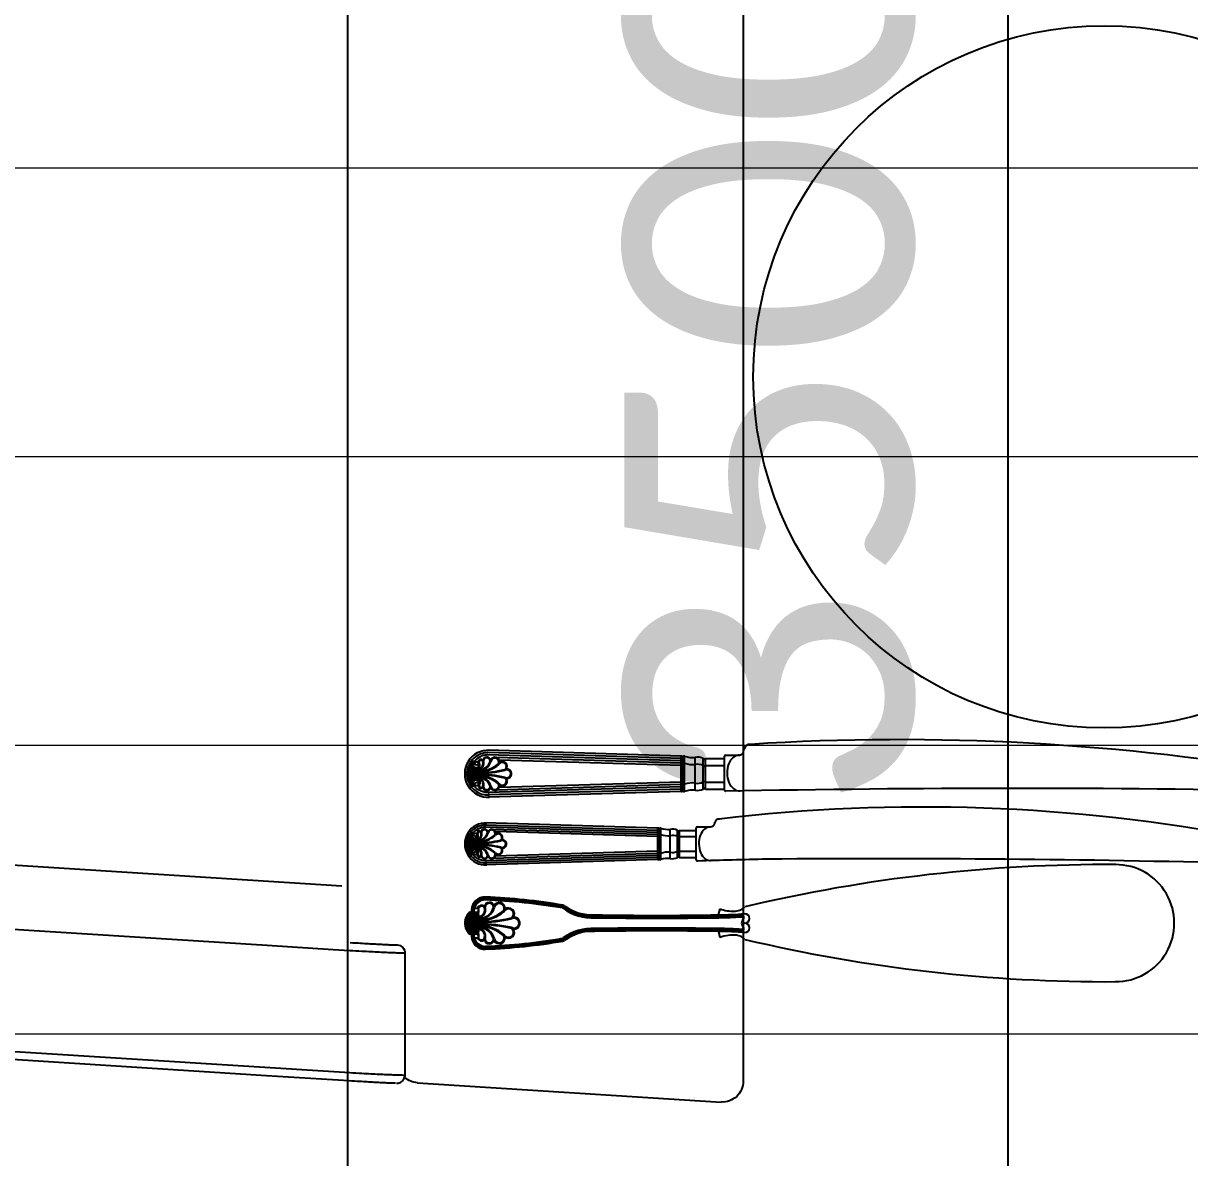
# Model space of a CAD drawing. Header units: millimetres. Extents: x -18512 to 101824, y -95768 to 52898.
# Drawn here: x 31699.1 to 32103.4, y -52095.4 to -51702.4 of the extents above; entities that cross this region are included whole.
import ezdxf

# ---------------------------------------------------------------- set-up
doc = ezdxf.new("R2010")
doc.units = ezdxf.units.MM
doc.header["$LTSCALE"] = 25
doc.header["$PDMODE"] = 3
doc.layers.get('0').update_dxf_attribs({"color": 254, "lineweight": 0})
doc.layers.get('Defpoints').update_dxf_attribs({"lineweight": 0})
doc.layers.add('1547 I-StB-p-00-GA$0$WD-FURNITURE', color=1, linetype='Continuous')
doc.layers.add('1547 I-StB-p-00-GA$0$WD-FURNITURE-DETAIL', color=126, linetype='Continuous')
doc.layers.add('I-WALL', color=2, linetype='Continuous', lineweight=9)
doc.layers.add('wood flooring', color=8, linetype='Continuous', lineweight=13)
doc.styles.add('FW_Calibri', font='calibri.ttf')
doc.dimstyles.new('1-50', dxfattribs={"dimscale": 50, "dimtxt": 2, "dimasz": 1.2, "dimexe": 1.25, "dimexo": 0.625, "dimtad": 1, "dimdec": 0, "dimtxsty": 'FW_Calibri', "dimblk": 'ARCHTICK', "dimcen": 2.5, "dimdle": 1.5, "dimadec": 0, "dimazin": 0, "dimtfac": 1, "dimtdec": 0, "dimtmove": 0, "dimatfit": 3, "dimfxl": 6, "dimfxlon": 1, "dimarcsym": 0})

# ---------------------------------------------------------------- blocks, each defined once
blk = doc.blocks.new('1547 I-StB-p-00-GA$0$chair')
at = {"layer": '1547 I-StB-p-00-GA$0$WD-FURNITURE'}
for p, q in [((265.77, 74.61), (280.06, -151.87)), ((308.87, -178.78), (360.92, -178.78)), ((321.29, -179.15), (321.29, -178.78)), ((355.45, -179.15), (355.45, -178.78)), ((364.29, -184.13), (372.48, -313.98)), ((-361.61, -323.4), (363.64, -323.39))]:
    blk.add_line(p, q, dxfattribs=at)
at = {"layer": '1547 I-StB-p-00-GA$0$WD-FURNITURE', "flags": 128}
for points in [[(307.87, -155.17), (307.42, -148.1), (305.64, -119.83), (298.51, -6.72), (286.74, 179.8)], [(338.79, 179.8), (339.24, 172.73), (341.02, 144.45), (348.16, 31.35), (359.92, -155.17)], [(363.45, -154.95), (363.01, -147.88), (361.23, -119.6), (354.09, -6.5), (342.34, 179.8)], [(360.92, -178.78), (361.64, -178.71), (361.83, -178.66)]]:
    blk.add_lwpolyline(points, dxfattribs=at)
at = {"layer": '1547 I-StB-p-00-GA$0$WD-FURNITURE'}
for centre, radius, start, end in [((308.87, -175.24), 3.54, 183.6051, 269.9988), ((355.45, -184.68), 8.85, 3.6089, 42.0487), ((363.64, -314.54), 8.85, 270.0004, 3.6089)]:
    blk.add_arc(centre, radius, start, end, dxfattribs=at)
for points, knots in [([(304.34, -155.4), (304.43, -156.89), (304.59, -159.52), (304.8, -163.1), (304.97, -166.12), (305.12, -168.83), (305.23, -171.16), (305.31, -173.04), (305.36, -174.42), (305.37, -175.3), (305.35, -175.41), (305.33, -175.46)], [0, 0, 0, 0, 0.142603, 0.249927, 0.35725, 0.464402, 0.571553, 0.678665, 0.785775, 0.892887, 1, 1, 1, 1]), ([(308.87, -178.78), (308.88, -178.72), (308.9, -178.59), (308.89, -177.57), (308.85, -175.94), (308.77, -173.74), (308.65, -170.99), (308.51, -167.82), (308.34, -164.26), (308.13, -160.04), (307.96, -156.93), (307.87, -155.17)], [0, 0, 0, 0, 0.105606, 0.214271, 0.319871, 0.428528, 0.534156, 0.642836, 0.748613, 0.857447, 1, 1, 1, 1]), ([(359.92, -155.17), (360.01, -156.93), (360.18, -160.01), (360.39, -164.22), (360.56, -167.76), (360.7, -170.96), (360.81, -173.69), (360.9, -175.92), (360.94, -177.54), (360.95, -178.59), (360.93, -178.72), (360.92, -178.78)], [0, 0, 0, 0, 0.142554, 0.248331, 0.357164, 0.462792, 0.571472, 0.677072, 0.785729, 0.891335, 1, 1, 1, 1]), ([(364.47, -174.8), (364.48, -174.78), (364.49, -174.68), (364.47, -173.95), (364.43, -172.6), (364.35, -170.71), (364.23, -168.38), (364.09, -165.67), (363.92, -162.66), (363.71, -159.07), (363.55, -156.45), (363.45, -154.95)], [0, 0, 0, 0, 0.025798, 0.142664, 0.25953, 0.376395, 0.493305, 0.610216, 0.727313, 0.84441, 1, 1, 1, 1]), ([(364.48, -175.21), (364.48, -175.22), (364.48, -175.32), (364.47, -175.5), (364.42, -175.88), (364.28, -176.43), (363.98, -177.09), (363.44, -177.78), (362.72, -178.36), (362.12, -178.55), (361.82, -178.64)], [0, 0, 0, 0, 0.031894, 0.193604, 0.305661, 0.40232, 0.533496, 0.682089, 0.844817, 1, 1, 1, 1])]:
    blk.add_open_spline(points, degree=3, knots=knots, dxfattribs=at)
blk = doc.blocks.new('_ArchTick')
at = {"color": 0, "linetype": 'ByBlock', "const_width": 0.15}
blk.add_lwpolyline([(-0.5, -0.5), (0.5, 0.5)], dxfattribs=at)
blk = doc.blocks.new('*D437')
at = {"layer": 'Defpoints', "color": 0, "transparency": 16777216}
for p in [(32040.38, -50068.12), (32040.38, -53568.12), (32040.38, -53568.12)]:
    blk.add_point(p, dxfattribs=at)
at = {"layer": 'I-WALL', "color": 0, "lineweight": -2, "transparency": 16777216}
for p, q in [((32040.38, -49993.12), (32040.38, -53643.12)), ((32040.38, -50068.12), (31977.88, -50068.12)), ((32040.38, -53568.12), (31977.88, -53568.12))]:
    blk.add_line(p, q, dxfattribs=at)
at = {"layer": 'I-WALL', "color": 0, "lineweight": -2, "transparency": 16777216, "xscale": 59.99999999999995, "yscale": 59.99999999999995, "zscale": 59.99999999999995}
for p, rotation in [((32040.38, -50068.12), 90), ((32040.38, -53568.12), 270)]:
    blk.add_blockref('_ArchTick', p, dxfattribs=dict(at, rotation=rotation))
at = {"layer": 'I-WALL', "color": 0, "transparency": 16777216, "insert": (31957.9, -51818.12), "char_height": 100, "attachment_point": 5, "rotation": 90, "style": 'FW_Calibri'}
blk.add_mtext('3500', dxfattribs=at)

msp = doc.modelspace()

# ---------------------------------------------------------------- hatches: boundary and pattern name
at = {"layer": 'wood flooring'}
h = msp.add_hatch(dxfattribs=at)
h.set_pattern_fill('_USER', color=256, scale=100, pattern_type=0)
h.set_pattern_definition([(360, (338285.01, 171947.46), (-2e-14, 100), [])])
h.paths.add_polyline_path([(33755.49, -49171.88), (31012.89, -49171.88), (31012.89, -49811.47), (31012.89, -62446.88), (32698.09, -62446.88), (32698.09, -63146.88), (33808.09, -63146.88)])

# ---------------------------------------------------------------- linework, layer by layer
at = {"layer": '1547 I-StB-p-00-GA$0$WD-FURNITURE'}
msp.add_lwpolyline([(31892.63, -50068.12), (32930.47, -50068.12, -0.414214), (33011.55, -50149.21), (33011.55, -53487.04, -0.414214), (32930.47, -53568.12), (31892.63, -53568.12, -0.414214), (31811.55, -53487.04), (31811.55, -50149.21, -0.414214)], format="xyb", close=True, dxfattribs=at)
at = {"layer": '1547 I-StB-p-00-GA$0$WD-FURNITURE-DETAIL'}
for p, q in [((31927.04, -51957.92), (31860.15, -51955.85)), ((31927.06, -51957.11), (31860.17, -51955.04)), ((31927.09, -51956.3), (31860.2, -51954.23)), ((31927.09, -51958.73), (31863.08, -51956.76)), ((31927.09, -51968.46), (31927.09, -51956.3)), ((31927.5, -51968.46), (31927.5, -51956.3)), ((31927.9, -51968.46), (31927.9, -51956.3)), ((31928.31, -51968.46), (31928.31, -51956.3)), ((31931.95, -51968), (31931.95, -51956.75)), ((31934.79, -51967.65), (31934.79, -51957.11)), ((31935.6, -51967.65), (31935.6, -51957.11)), ((31935.6, -51957.11), (31942.09, -51957.11)), ((31942.09, -51968.04), (31942.09, -51956.3)), ((31942.5, -51955.89), (31947.28, -51955.89)), ((31948.63, -51955.16), (31948.94, -51953.78)), ((31856.96, -51961.28), (31852.98, -51961.28)), ((31856.96, -51961.04), (31853.02, -51961.04)), ((31856.96, -51960.8), (31853.07, -51960.8)), ((31856.96, -51960.55), (31853.13, -51960.55)), ((31856.96, -51960.31), (31853.2, -51960.31)), ((31855.4, -51960.07), (31853.27, -51960.07)), ((31855.19, -51959.82), (31853.36, -51959.82)), ((31855.08, -51959.58), (31853.45, -51959.58)), ((31855.02, -51959.34), (31853.56, -51959.34)), ((31854.98, -51959.1), (31853.67, -51959.1)), ((31855.03, -51958.85), (31853.8, -51958.85)), ((31855.12, -51958.61), (31853.94, -51958.61)), ((31855.23, -51958.37), (31854.09, -51958.37)), ((31855.38, -51958.12), (31854.26, -51958.12)), ((31856.96, -51964.89), (31856.96, -51959.87)), ((31856.96, -51959.87), (31856.96, -51964.89)), ((31927.06, -51959.54), (31864.03, -51957.6)), ((31935.6, -51959.54), (31942.09, -51959.54)), ((31856.96, -51962.26), (31852.9, -51962.26)), ((31856.96, -51962.26), (31852.9, -51962.26)), ((31852.9, -51962.26), (31852.9, -51962.26)), ((31852.9, -51962.26), (31852.9, -51962.26)), ((31856.96, -51962.5), (31852.9, -51962.5)), ((31852.9, -51962.5), (31852.9, -51962.5)), ((31852.9, -51962.5), (31852.9, -51962.5)), ((31856.96, -51962.5), (31852.9, -51962.5)), ((31856.96, -51962.01), (31852.91, -51962.01)), ((31856.96, -51962.74), (31852.91, -51962.74)), ((31856.96, -51961.77), (31852.93, -51961.77)), ((31856.96, -51962.99), (31852.93, -51962.99)), ((31856.96, -51961.53), (31852.95, -51961.53)), ((31856.96, -51963.23), (31852.95, -51963.23)), ((31856.96, -51963.47), (31852.98, -51963.47)), ((31856.96, -51963.72), (31853.02, -51963.72)), ((31856.96, -51963.96), (31853.07, -51963.96)), ((31856.96, -51964.2), (31853.13, -51964.2)), ((31856.96, -51964.45), (31853.2, -51964.45)), ((31855.4, -51964.69), (31853.27, -51964.69)), ((31855.19, -51964.93), (31853.36, -51964.93)), ((31855.08, -51965.18), (31853.45, -51965.18)), ((31855.02, -51965.42), (31853.56, -51965.42)), ((31856.96, -51964.57), (31856.58, -51964.57)), ((31856.96, -51964.57), (31856.59, -51964.57)), ((31856.96, -51964.81), (31856.9, -51964.81)), ((31927.06, -51965.22), (31864.03, -51967.16)), ((31935.6, -51965.22), (31942.09, -51965.22)), ((31854.98, -51965.66), (31853.67, -51965.66)), ((31855.03, -51965.91), (31853.8, -51965.91)), ((31855.12, -51966.15), (31853.94, -51966.15)), ((31855.23, -51966.39), (31854.09, -51966.39)), ((31855.38, -51966.64), (31854.26, -51966.64)), ((31927.04, -51966.84), (31860.15, -51968.9)), ((31927.06, -51967.65), (31860.17, -51969.71)), ((31927.09, -51968.46), (31860.2, -51970.52)), ((31927.09, -51966.03), (31863.08, -51968)), ((31935.6, -51967.65), (31942.09, -51967.65)), ((31918.95, -51982.7), (31859.28, -51980.86)), ((31918.97, -51981.98), (31859.3, -51980.14)), ((31918.99, -51981.26), (31859.32, -51979.42)), ((31918.99, -51992.11), (31918.99, -51981.26)), ((31919.35, -51992.11), (31919.35, -51981.26)), ((31919.71, -51992.11), (31919.71, -51981.26)), ((31920.08, -51992.11), (31920.08, -51981.26)), ((31932.37, -51992.22), (31932.37, -51981.14)), ((31932.75, -51980.76), (31937.26, -51980.76)), ((31938.76, -51979.57), (31938.84, -51979.18)), ((31856.43, -51985.49), (31852.92, -51985.49)), ((31856.43, -51985.27), (31852.97, -51985.27)), ((31856.43, -51985.05), (31853.02, -51985.05)), ((31856.43, -51984.84), (31853.08, -51984.84)), ((31855.05, -51984.62), (31853.15, -51984.62)), ((31854.86, -51984.4), (31853.22, -51984.4)), ((31854.76, -51984.19), (31853.31, -51984.19)), ((31854.7, -51983.97), (31853.4, -51983.97)), ((31854.67, -51983.75), (31853.5, -51983.75)), ((31854.71, -51983.54), (31853.62, -51983.54)), ((31854.79, -51983.32), (31853.74, -51983.32)), ((31854.89, -51983.1), (31853.87, -51983.1)), ((31855.02, -51982.88), (31854.02, -51982.88)), ((31856.43, -51988.92), (31856.43, -51984.44)), ((31856.43, -51984.44), (31856.43, -51988.92)), ((31918.99, -51983.43), (31861.89, -51981.67)), ((31918.97, -51984.15), (31862.74, -51982.42)), ((31923.33, -51991.7), (31923.33, -51981.66)), ((31925.86, -51991.38), (31925.86, -51981.98)), ((31926.59, -51991.38), (31926.59, -51981.98)), ((31926.59, -51981.98), (31932.37, -51981.98)), ((31926.59, -51984.15), (31932.37, -51984.15)), ((31856.43, -51986.57), (31852.81, -51986.57)), ((31852.81, -51986.57), (31852.81, -51986.57)), ((31852.81, -51986.57), (31852.81, -51986.57)), ((31856.43, -51986.79), (31852.81, -51986.79)), ((31852.81, -51986.79), (31852.81, -51986.79)), ((31852.81, -51986.79), (31852.81, -51986.79)), ((31856.43, -51986.36), (31852.82, -51986.36)), ((31856.43, -51986.57), (31852.82, -51986.57)), ((31856.43, -51986.79), (31852.82, -51986.79)), ((31856.43, -51987.01), (31852.82, -51987.01)), ((31856.43, -51986.14), (31852.84, -51986.14)), ((31856.43, -51987.22), (31852.84, -51987.22)), ((31856.43, -51985.92), (31852.86, -51985.92)), ((31856.43, -51987.44), (31852.86, -51987.44)), ((31856.43, -51985.71), (31852.89, -51985.71)), ((31856.43, -51987.66), (31852.89, -51987.66)), ((31856.43, -51987.88), (31852.92, -51987.88)), ((31856.43, -51988.09), (31852.97, -51988.09)), ((31856.43, -51988.31), (31853.02, -51988.31)), ((31856.43, -51988.53), (31853.08, -51988.53)), ((31855.05, -51988.74), (31853.15, -51988.74)), ((31854.86, -51988.96), (31853.22, -51988.96)), ((31854.76, -51989.18), (31853.31, -51989.18)), ((31854.7, -51989.39), (31853.4, -51989.39)), ((31854.67, -51989.61), (31853.5, -51989.61)), ((31856.43, -51988.63), (31856.09, -51988.63)), ((31856.43, -51988.63), (31856.1, -51988.63)), ((31856.43, -51988.85), (31856.38, -51988.85)), ((31918.97, -51989.21), (31862.74, -51990.95)), ((31926.59, -51989.21), (31932.37, -51989.21)), ((31854.71, -51989.83), (31853.62, -51989.83)), ((31854.79, -51990.04), (31853.74, -51990.04)), ((31854.89, -51990.26), (31853.87, -51990.26)), ((31855.02, -51990.48), (31854.02, -51990.48)), ((31918.95, -51990.66), (31859.28, -51992.5)), ((31918.97, -51991.38), (31859.3, -51993.23)), ((31918.99, -51992.11), (31859.32, -51993.95)), ((31918.99, -51989.94), (31861.89, -51991.7)), ((31926.59, -51991.38), (31932.37, -51991.38)), ((31940.1, -52011.24), (31940.58, -52009.17)), ((31857.1, -52013.96), (31852.34, -52013.86)), ((31852.39, -52013.35), (31857.1, -52013.65)), ((31857.1, -52013.35), (31852.51, -52012.83)), ((31857.09, -52013.05), (31852.68, -52012.31)), ((31857.08, -52012.75), (31852.93, -52011.79)), ((31857.06, -52012.44), (31853.25, -52011.29)), ((31857.04, -52012.15), (31853.64, -52010.83)), ((31857.01, -52011.85), (31854.08, -52010.42)), ((31856.91, -52010.93), (31856.53, -52010.93)), ((31857.1, -52014.26), (31852.34, -52014.36)), ((31852.39, -52014.86), (31857.1, -52014.56)), ((31857.1, -52014.86), (31852.51, -52015.38)), ((31857.09, -52015.17), (31852.68, -52015.91)), ((31857.08, -52015.47), (31852.93, -52016.42)), ((31857.06, -52015.77), (31853.25, -52016.92)), ((31857.04, -52016.07), (31853.64, -52017.39)), ((31857.01, -52016.37), (31854.08, -52017.8)), ((31940.08, -52016.98), (31940.55, -52019.05))]:
    msp.add_line(p, q, dxfattribs=at)
for centre, radius in [((32073.71, -51824.88), 121.62), ((31856.24, -51958.8), 0.628), ((31856.24, -51965.95), 0.628), ((31856.24, -51965.95), 0.628), ((31855.79, -51983.49), 0.56), ((31855.79, -51989.87), 0.56), ((31855.79, -51989.87), 0.56), ((31856.13, -52009.66), 0.781), ((31856.13, -52018.56), 0.781)]:
    msp.add_circle(centre, radius, dxfattribs=at)
for centre, radius, start, end in [((31951.01, -51954.3), 2.13, 87.1672, 165.7968), ((32002.7, -52767.83), 817.28, 80.07762, 93.61865), ((31857.74, -51958.28), 0.897, 41.8395, 203.1884), ((31859.78, -51958.04), 1.42, 19.524, 165.2771), ((31859.78, -51958.04), 1.18, 358.7842, 179.559), ((31862.56, -51958.29), 1.62, 352.2625, 153.2673), ((31862.56, -51958.29), 1.38, 331.6333, 170.5592), ((31927.29, -51956.52), 0.303, 48.049, 131.951), ((31927.7, -51955.99), 0.37, 236.7311, 303.2689), ((31928.1, -51956.94), 0.669, 72.3624, 107.6376), ((31931.36, -51946.65), 10.12, 252.4081, 273.3419), ((31932.92, -51960.58), 3.95, 61.6489, 104.1011), ((31935.2, -51956.69), 0.586, 226.2447, 313.7553), ((31942.5, -51956.3), 0.405, 90, 180), ((31947.28, -51954.27), 1.62, 270, 326.6813), ((31852.98, -51961.41), 0.122, 90, 270), ((31853.02, -51961.16), 0.122, 90, 270), ((31853.07, -51960.92), 0.122, 90, 270), ((31853.13, -51960.68), 0.122, 90, 270), ((31853.2, -51960.43), 0.122, 90, 270), ((31853.27, -51960.19), 0.122, 90, 270), ((31853.36, -51959.95), 0.122, 90, 270), ((31853.45, -51959.7), 0.122, 90, 270), ((31853.56, -51959.46), 0.122, 90, 270), ((31853.67, -51959.22), 0.122, 90, 270), ((31853.8, -51958.97), 0.122, 90, 270), ((31853.94, -51958.73), 0.122, 90, 270), ((31854.09, -51958.49), 0.122, 90, 270), ((31854.26, -51958.24), 0.122, 90, 270), ((31856.69, -51958.76), 2.05, 277.5343, 20.999), ((31856.95, -51956.87), 4.18, 270.0399, 343.3412), ((31856.96, -51956.87), 4.41, 269.9965, 344.2877), ((31856.69, -51958.77), 1.81, 278.5665, 21.8071), ((31856.45, -51949.9), 11.64, 272.4664, 308.973), ((31856.46, -51949.91), 11.87, 272.3952, 309.2379), ((31855.6, -51913.62), 48.42, 271.6084, 282.3767), ((31855.62, -51913.88), 48.4, 271.5774, 282.5171), ((31857.74, -51958.28), 0.654, 16.071, 201.6138), ((31865.16, -51959.8), 1.38, 306.2136, 149.9308), ((31865.16, -51959.8), 1.62, 322.8986, 127.5992), ((31866.68, -51962.38), 1.38, 270, 114.5694), ((31866.68, -51962.38), 1.38, 245.4306, 90), ((31866.68, -51962.38), 1.62, 270, 98.2353), ((31866.68, -51962.38), 1.62, 261.7647, 90), ((31927.29, -51958.96), 0.303, 48.049, 131.951), ((31927.7, -51958.42), 0.37, 236.7311, 303.2689), ((31928.1, -51959.37), 0.669, 72.3624, 107.6376), ((31931.36, -51949.08), 10.12, 252.4081, 273.3419), ((31932.92, -51963.02), 3.95, 61.6489, 104.1011), ((31935.2, -51959.12), 0.586, 226.2447, 313.7553), ((31852.9, -51962.38), 0.122, 90, 270), ((31852.9, -51962.38), 0.122, 90, 270), ((31852.91, -51962.14), 0.122, 90, 270), ((31852.91, -51962.62), 0.122, 90, 270), ((31852.93, -51961.89), 0.122, 90, 270), ((31852.93, -51962.87), 0.122, 90, 270), ((31852.95, -51961.65), 0.122, 90, 270), ((31852.95, -51963.11), 0.122, 90, 270), ((31852.98, -51963.35), 0.122, 90, 270), ((31853.02, -51963.6), 0.122, 90, 270), ((31853.07, -51963.84), 0.122, 90, 270), ((31853.13, -51964.08), 0.122, 90, 270), ((31853.2, -51964.32), 0.122, 90, 270), ((31853.27, -51964.57), 0.122, 90, 270), ((31853.36, -51964.81), 0.122, 90, 270), ((31853.45, -51965.05), 0.122, 90, 270), ((31853.56, -51965.3), 0.122, 90, 270), ((31853.67, -51965.54), 0.122, 90, 270), ((31855.62, -52010.88), 48.4, 77.4834, 88.4221), ((31855.6, -52011.14), 48.42, 77.6233, 88.3916), ((31856.46, -51974.84), 11.87, 50.7621, 87.6048), ((31856.45, -51974.86), 11.64, 51.027, 87.5336), ((31856.96, -51967.89), 4.41, 15.7123, 90.0035), ((31856.95, -51967.89), 4.18, 16.6588, 89.9601), ((31856.69, -51965.99), 2.05, 339.001, 82.4657), ((31856.69, -51965.99), 1.81, 338.1929, 81.4335), ((31865.16, -51964.96), 1.38, 210.0692, 53.7864), ((31865.16, -51964.96), 1.62, 232.4008, 37.1014), ((31932.92, -51961.74), 3.95, 255.8989, 298.3511), ((31935.2, -51965.64), 0.586, 46.2447, 133.7553), ((31853.8, -51965.78), 0.122, 90, 270), ((31853.94, -51966.03), 0.122, 90, 270), ((31854.09, -51966.27), 0.122, 90, 270), ((31854.26, -51966.51), 0.122, 90, 270), ((31857.74, -51966.48), 0.897, 156.8116, 318.1605), ((31857.74, -51966.48), 0.654, 158.3862, 343.929), ((31859.78, -51966.72), 1.42, 194.7229, 340.476), ((31859.78, -51966.72), 1.18, 180.441, 1.2158), ((31862.56, -51966.47), 1.62, 206.7327, 7.7375), ((31862.56, -51966.47), 1.38, 189.4408, 28.3667), ((31927.29, -51965.8), 0.303, 228.049, 311.951), ((31927.29, -51968.23), 0.303, 228.049, 311.951), ((31927.7, -51966.34), 0.37, 56.7311, 123.2689), ((31927.7, -51968.77), 0.37, 56.7311, 123.2689), ((31928.1, -51965.39), 0.669, 252.3624, 287.6376), ((31928.1, -51967.82), 0.669, 252.3624, 287.6376), ((31931.36, -51975.67), 10.12, 86.6581, 107.5919), ((31931.36, -51978.11), 10.12, 86.6581, 107.5919), ((31932.92, -51964.17), 3.95, 255.8989, 298.3511), ((31935.2, -51968.07), 0.586, 46.2447, 133.7553), ((31942.5, -51968.04), 0.405, 180, 271.8491), ((32043.61, -57066.02), 5098.58, 88.89418, 91.13621), ((32010.72, -52571.7), 597.8, 79.14971, 96.76851), ((31858.95, -51982.81), 1.27, 19.524, 165.2771), ((31861.43, -51983.04), 1.45, 352.2625, 153.2673), ((31919.17, -51981.46), 0.27, 48.049, 131.951), ((31919.53, -51980.98), 0.33, 236.7311, 303.2689), ((31919.9, -51981.83), 0.597, 72.3624, 107.6376), ((31922.8, -51972.65), 9.03, 252.4081, 273.3419), ((31924.19, -51985.08), 3.52, 61.6489, 104.1011), ((31932.75, -51981.14), 0.382, 90, 180), ((31937.26, -51979.23), 1.53, 270, 347.3501), ((31940.26, -51979.52), 1.46, 86.5668, 168.3244), ((31852.92, -51985.6), 0.108, 90, 270), ((31852.97, -51985.38), 0.108, 90, 270), ((31853.02, -51985.16), 0.108, 90, 270), ((31853.08, -51984.95), 0.108, 90, 270), ((31853.15, -51984.73), 0.108, 90, 270), ((31853.22, -51984.51), 0.108, 90, 270), ((31853.31, -51984.3), 0.108, 90, 270), ((31853.4, -51984.08), 0.108, 90, 270), ((31853.5, -51983.86), 0.108, 90, 270), ((31853.62, -51983.64), 0.108, 90, 270), ((31853.74, -51983.43), 0.108, 90, 270), ((31853.87, -51983.21), 0.108, 90, 270), ((31854.02, -51982.99), 0.108, 90, 270), ((31857.13, -51983.02), 0.8, 41.8395, 203.1884), ((31856.19, -51983.46), 1.83, 277.5343, 20.999), ((31856.43, -51981.76), 3.72, 270.0399, 343.3412), ((31856.43, -51981.77), 3.94, 269.9965, 344.2877), ((31856.19, -51983.46), 1.61, 278.5665, 21.8071), ((31855.98, -51975.55), 10.38, 272.4664, 308.973), ((31855.99, -51975.56), 10.59, 272.3952, 309.2379), ((31855.22, -51943.19), 43.19, 271.6084, 282.3767), ((31855.24, -51943.42), 43.17, 271.5774, 282.5171), ((31857.13, -51983.02), 0.583, 16.071, 201.6138), ((31858.95, -51982.81), 1.05, 358.7842, 179.559), ((31861.43, -51983.04), 1.23, 331.6333, 170.5592), ((31863.75, -51984.38), 1.23, 306.2136, 149.9308), ((31863.75, -51984.38), 1.45, 322.8986, 127.5992), ((31865.11, -51986.68), 1.23, 270, 114.5694), ((31865.11, -51986.68), 1.23, 245.4306, 90), ((31865.11, -51986.68), 1.45, 270, 98.2353), ((31865.11, -51986.68), 1.45, 261.7647, 90), ((31919.17, -51983.63), 0.27, 48.049, 131.951), ((31919.53, -51983.15), 0.33, 236.7311, 303.2689), ((31919.9, -51984), 0.597, 72.3624, 107.6376), ((31922.8, -51974.82), 9.03, 252.4081, 273.3419), ((31924.19, -51987.25), 3.52, 61.6489, 104.1011), ((31926.22, -51981.6), 0.523, 226.2447, 313.7553), ((31926.22, -51983.77), 0.523, 226.2447, 313.7553), ((31852.82, -51986.46), 0.108, 90, 270), ((31852.82, -51986.68), 0.108, 90, 270), ((31852.82, -51986.68), 0.108, 90, 270), ((31852.82, -51986.9), 0.108, 90, 270), ((31852.84, -51986.25), 0.108, 90, 270), ((31852.84, -51987.12), 0.108, 90, 270), ((31852.86, -51986.03), 0.108, 90, 270), ((31852.86, -51987.33), 0.108, 90, 270), ((31852.89, -51985.81), 0.108, 90, 270), ((31852.89, -51987.55), 0.108, 90, 270), ((31852.92, -51987.77), 0.108, 90, 270), ((31852.97, -51987.98), 0.108, 90, 270), ((31853.02, -51988.2), 0.108, 90, 270), ((31853.08, -51988.42), 0.108, 90, 270), ((31853.15, -51988.63), 0.108, 90, 270), ((31853.22, -51988.85), 0.108, 90, 270), ((31853.31, -51989.07), 0.108, 90, 270), ((31853.4, -51989.29), 0.108, 90, 270), ((31853.5, -51989.5), 0.108, 90, 270), ((31853.62, -51989.72), 0.108, 90, 270), ((31855.24, -52029.95), 43.17, 77.4834, 88.4221), ((31855.22, -52030.18), 43.19, 77.6233, 88.3916), ((31855.99, -51997.8), 10.59, 50.7621, 87.6048), ((31855.98, -51997.82), 10.38, 51.027, 87.5336), ((31856.43, -51991.59), 3.94, 15.7123, 90.0035), ((31856.43, -51991.6), 3.72, 16.6588, 89.9601), ((31856.19, -51989.91), 1.83, 339.001, 82.4657), ((31856.19, -51989.9), 1.61, 338.1929, 81.4335), ((31863.75, -51988.99), 1.23, 210.0692, 53.7864), ((31863.75, -51988.99), 1.45, 232.4008, 37.1014), ((31922.8, -51998.54), 9.03, 86.6581, 107.5919), ((31924.19, -51986.11), 3.52, 255.8989, 298.3511), ((31926.22, -51989.59), 0.523, 46.2447, 133.7553), ((31853.74, -51989.94), 0.108, 90, 270), ((31853.87, -51990.15), 0.108, 90, 270), ((31854.02, -51990.37), 0.108, 90, 270), ((31857.13, -51990.34), 0.8, 156.8116, 318.1605), ((31857.13, -51990.34), 0.583, 158.3862, 343.929), ((31858.95, -51990.55), 1.27, 194.7229, 340.476), ((31858.95, -51990.55), 1.05, 180.441, 1.2158), ((31861.43, -51990.33), 1.45, 206.7327, 7.7375), ((31861.43, -51990.33), 1.23, 189.4408, 28.3667), ((31919.17, -51989.74), 0.27, 228.049, 311.951), ((31919.17, -51991.91), 0.27, 228.049, 311.951), ((31919.53, -51990.21), 0.33, 56.7311, 123.2689), ((31919.53, -51992.38), 0.33, 56.7311, 123.2689), ((31919.9, -51989.37), 0.597, 252.3624, 287.6376), ((31919.9, -51991.54), 0.597, 252.3624, 287.6376), ((31922.8, -52000.71), 9.03, 86.6581, 107.5919), ((31924.19, -51988.28), 3.52, 255.8989, 298.3511), ((31926.22, -51991.76), 0.523, 46.2447, 133.7553), ((31932.75, -51992.22), 0.382, 180, 271.8491), ((31989.33, -53687.34), 1695.68, 91.098, 91.91166), ((31997.16, -56847.59), 4855.79, 88.52796, 90.47577), ((32074.67, -52539.1), 545.28, 89.6749, 103.3023), ((32077.77, -52014.11), 20.27, 269.4738, 90.5262), ((31859.14, -52009.82), 4.74, 87.8129, 175.6709), ((31859.13, -52009.8), 4.22, 87.6799, 175.9806), ((31850.69, -52217.28), 211.87, 80.3925, 87.6713), ((31850.69, -52217.28), 212.37, 80.3925, 87.6713), ((31850.69, -52217.28), 212.37, 80.3925, 87.6713), ((31856.11, -52009.5), 1.7, 168.6831, 239.8578), ((31856.11, -52009.5), 1.19, 180.3267, 239.8578), ((31855.87, -52009.96), 1.17, 238.6175, 56.0831), ((31859.13, -52009.8), 3.73, 87.6799, 172.2069), ((31855.88, -52009.56), 1.03, 249.0838, 354.7865), ((31858, -52009.53), 1.57, 54.4056, 159.7141), ((31858, -52009.53), 1.26, 54.4056, 165.3133), ((31856.71, -52009.52), 2.34, 277.2763, 18.975), ((31856.77, -52009.61), 2.55, 276.0407, 20.999), ((31857.1, -52007.25), 5.2, 269.5437, 343.3412), ((31857.1, -52007.25), 5.49, 269.7101, 344.2877), ((31856.48, -51998.58), 14.49, 272.4108, 308.973), ((31858.36, -52008.99), 0.616, 21.9229, 52.6344), ((31860.61, -52008.7), 1.77, 19.524, 165.2771), ((31860.61, -52008.7), 1.46, 358.7842, 179.559), ((31850.69, -52217.28), 211.38, 80.3925, 87.6713), ((31864.08, -52009.02), 2.02, 352.2625, 153.2673), ((31864.08, -52009.02), 1.72, 331.6333, 170.5592), ((31867.31, -52010.89), 1.72, 306.2136, 149.9308), ((31867.31, -52010.89), 2.02, 322.8986, 127.5992), ((31885.86, -52009.51), 0.656, 53.9193, 80.3925), ((31885.86, -52009.51), 1.15, 53.9193, 80.3925), ((31885.86, -52009.51), 1.64, 53.9193, 80.3925), ((31896.28, -51995.21), 17.04, 233.9193, 273.2172), ((31896.28, -51995.21), 16.55, 233.9193, 273.2172), ((31896.28, -51995.21), 16.06, 233.9193, 273.2172), ((31945.43, -51995.58), 14.43, 250.3761, 270.612), ((31945.48, -52004.72), 5.28, 269.4699, 314.9757), ((31852.34, -52014.11), 0.248, 87.6708, 272.3292), ((31852.37, -52013.61), 0.256, 83.9476, 263.9476), ((31852.45, -52013.09), 0.266, 77.6824, 257.6824), ((31852.59, -52012.57), 0.277, 71.1642, 251.1642), ((31852.81, -52012.05), 0.287, 64.3949, 244.3949), ((31853.09, -52011.54), 0.296, 57.3963, 237.3963), ((31853.44, -52011.06), 0.302, 50.2195, 230.2195), ((31853.86, -52010.62), 0.302, 42.9714, 222.9714), ((31857.1, -52014.11), 4.77, 122.7202, 129.3478), ((31835.04, -52013.87), 22.07, 359.3855, 8.5383), ((31856.49, -51998.59), 14.77, 272.3764, 309.2379), ((31855.41, -51953.43), 60.25, 271.6084, 282.3767), ((31855.45, -51953.75), 60.23, 271.5774, 282.5171), ((31869.21, -52014.11), 1.72, 270, 114.5694), ((31869.21, -52014.11), 1.72, 245.4306, 90), ((31869.21, -52014.11), 2.02, 270, 98.2353), ((31869.21, -52014.11), 2.02, 261.7647, 90), ((31918.64, -50707.83), 1304.57, 269.05682, 270.94317), ((31918.64, -50707.82), 1304.09, 269.05686, 270.94314), ((31918.64, -50707.82), 1303.6, 269.0569, 270.9431), ((31939.98, -51909.31), 101.92, 270.0641, 275.141), ((31939.98, -51909.31), 102.42, 270.0641, 274.5562), ((31939.98, -51909.31), 102.91, 270.0641, 274.5301), ((31949.81, -52014.08), 1.76, 130.7854, 180.7609), ((31948.07, -52012.52), 0.624, 336.4092, 85.9707), ((31948.1, -52012.2), 0.791, 315.5442, 88.5176), ((31949.12, -52012.47), 1.64, 270, 90), ((31852.37, -52014.61), 0.256, 96.0524, 276.0524), ((31852.45, -52015.12), 0.266, 102.3176, 282.3176), ((31852.59, -52015.65), 0.277, 108.8358, 288.8358), ((31852.81, -52016.17), 0.287, 115.6051, 295.6051), ((31853.09, -52016.67), 0.296, 122.6037, 302.6037), ((31853.44, -52017.15), 0.302, 129.7805, 309.7805), ((31853.86, -52017.59), 0.302, 137.0286, 317.0286), ((31857.1, -52014.11), 4.77, 230.6522, 237.2798), ((31856.11, -52018.72), 1.7, 120.1422, 191.3169), ((31856.11, -52018.72), 1.19, 120.1422, 191.7756), ((31855.87, -52018.25), 1.17, 303.9169, 121.3825), ((31855.88, -52018.65), 1.03, 5.2135, 110.9162), ((31835.04, -52014.34), 22.07, 351.4617, 0.6145), ((31856.78, -52018.6), 2.24, 338.0096, 84.1924), ((31856.78, -52018.61), 2.54, 338.8921, 84.1994), ((31855.44, -52074.47), 60.23, 77.4834, 88.4221), ((31855.41, -52074.79), 60.25, 77.6233, 88.3916), ((31856.49, -52029.62), 14.77, 50.7621, 87.6048), ((31856.48, -52029.64), 14.49, 51.027, 87.5336), ((31857.1, -52020.96), 5.49, 15.7123, 90.0035), ((31857.1, -52020.97), 5.2, 16.6588, 89.9601), ((31867.31, -52017.32), 1.72, 210.0692, 53.7864), ((31867.31, -52017.32), 2.02, 232.4008, 37.1014), ((31896.28, -52033.01), 17.04, 86.7828, 126.0807), ((31896.28, -52033.01), 16.55, 86.7828, 126.0807), ((31896.28, -52033.01), 16.06, 86.7828, 126.0807), ((31918.75, -53320.39), 1304.57, 89.06172, 90.94807), ((31918.75, -53320.4), 1304.09, 89.06176, 90.94803), ((31918.75, -53320.4), 1303.6, 89.06179, 90.94799), ((31939.98, -52118.9), 102.91, 85.4699, 89.9359), ((31939.98, -52118.9), 102.91, 85.4699, 89.9359), ((31939.98, -52118.9), 102.42, 85.4438, 89.9359), ((31939.98, -52118.9), 101.92, 84.859, 89.9359), ((31949.81, -52014.13), 1.76, 179.2391, 229.2146), ((31949.81, -52014.13), 1.76, 179.2391, 229.2146), ((31948.07, -52015.69), 0.624, 274.0293, 23.5908), ((31948.1, -52016.02), 0.791, 271.4824, 44.4558), ((31949.12, -52015.75), 1.64, 270, 90), ((31859.14, -52018.39), 4.74, 184.3291, 272.1871), ((31859.13, -52018.42), 4.22, 184.0194, 272.3201), ((31859.13, -52018.42), 3.73, 187.7931, 272.3201), ((31858, -52018.69), 1.57, 200.2859, 305.5944), ((31858, -52018.69), 1.57, 200.2859, 305.5944), ((31857.91, -52018.76), 1.16, 192.0648, 324.4147), ((31858, -52018.69), 1.26, 194.6867, 305.5944), ((31858.36, -52019.22), 0.616, 307.3656, 338.0771), ((31860.61, -52019.51), 1.77, 194.7229, 340.476), ((31860.61, -52019.51), 1.77, 194.7229, 340.476), ((31860.61, -52019.51), 1.46, 180.441, 1.2158), ((31860.61, -52019.51), 1.46, 180.441, 1.2158), ((31850.69, -51810.94), 211.38, 272.3287, 279.6075), ((31850.69, -51810.94), 211.87, 272.3287, 279.6075), ((31850.69, -51810.94), 212.37, 272.3287, 279.6075), ((31850.69, -51810.94), 212.37, 272.3287, 279.6075), ((31864.08, -52019.19), 2.02, 206.7327, 7.7375), ((31864.08, -52019.19), 2.02, 206.7327, 7.7375), ((31864.08, -52019.19), 1.72, 189.4408, 28.3667), ((31864.08, -52019.19), 1.72, 189.4408, 28.3667), ((31885.86, -52018.71), 0.656, 279.6075, 306.0807), ((31885.86, -52018.71), 1.15, 279.6075, 306.0807), ((31885.86, -52018.71), 1.64, 279.6075, 306.0807), ((31945.32, -52032.67), 14.43, 86.0986, 109.2872), ((31945.48, -52023.49), 5.28, 45.0243, 81.0248), ((32074.67, -51489.11), 545.28, 256.6977, 270.3251)]:
    msp.add_arc(centre, radius, start, end, dxfattribs=at)
for centre, major_axis, ratio, start_param, end_param in [((31860.2, -51962.38), (0, 8.15), 0.995334, -0.062188, 3.203781), ((31947.26, -51962.09), (0.09, -6.2), 0.682212, 3.116522, 6.32704), ((31859.32, -51986.68), (0, 7.27), 0.995334, -0.062188, 3.203781), ((31937.24, -51986.61), (0.08, -5.84), 0.682212, 3.116522, 6.32704)]:
    msp.add_ellipse(centre, major_axis=major_axis, ratio=ratio, start_param=start_param, end_param=end_param, dxfattribs=at)
for points, knots in [([(31860.65, -51955.06), (31860.1, -51955.02), (31859.54, -51955.05), (31858.08, -51955.3), (31857.19, -51955.63), (31855.6, -51956.6), (31854.9, -51957.25), (31854.34, -51958), (31854.34, -51958), (31854.26, -51958.12)], [6.220997, 6.220997, 6.220997, 6.220997, 6.448454, 6.448454, 6.8312969, 6.8312969, 7.2141399, 7.2141399, 7.2146082, 7.2146082, 7.2146082, 7.2146082]), ([(31860.15, -51955.85), (31859.83, -51955.83), (31859.31, -51955.92), (31858.41, -51956.11), (31857.95, -51956.26), (31856.89, -51956.76), (31856.31, -51957.15), (31855.28, -51958.1), (31854.96, -51958.85), (31855.02, -51959.46), (31855.15, -51960.37), (31857.22, -51960.19), (31857.41, -51958.97), (31856.63, -51958.32)], [6.220997, 6.220997, 6.220997, 6.220997, 6.449003, 6.449003, 6.677009, 6.677009, 7.009507, 7.009507, 7.342006, 7.342006, 7.674504, 7.674504, 7.975504, 7.975504, 7.975504, 7.975504]), ([(31856.96, -51960.31), (31857.12, -51960.18), (31857.17, -51960.06), (31857.27, -51959.93), (31857.33, -51959.77), (31857.38, -51959.44), (31857.37, -51959.26), (31857.34, -51959.08)], [7.7445958, 7.7445958, 7.7445958, 7.7445958, 7.7679794, 7.7679794, 7.8187079, 7.8187079, 7.8721816, 7.8721816, 7.8721816, 7.8721816]), ([(31857.34, -51959.08), (31857.31, -51958.9), (31857.25, -51958.72), (31857.14, -51958.54), (31857.14, -51958.53), (31857.13, -51958.52)], [7.87217953, 7.87217953, 7.87217953, 7.87217953, 7.92581627, 7.92581627, 7.92995814, 7.92995814, 7.92995814, 7.92995814]), ([(31860.15, -51968.9), (31859.83, -51968.93), (31859.31, -51968.84), (31858.41, -51968.65), (31857.95, -51968.5), (31856.89, -51967.99), (31856.31, -51967.6), (31855.28, -51966.66), (31854.96, -51965.91), (31855.02, -51965.3), (31855.15, -51964.38), (31857.22, -51964.57), (31857.41, -51965.79), (31856.63, -51966.44)], [6.220997, 6.220997, 6.220997, 6.220997, 6.449003, 6.449003, 6.677009, 6.677009, 7.009507, 7.009507, 7.342006, 7.342006, 7.674504, 7.674504, 7.975504, 7.975504, 7.975504, 7.975504]), ([(31856.96, -51964.45), (31857.12, -51964.57), (31857.17, -51964.69), (31857.27, -51964.83), (31857.33, -51964.98), (31857.38, -51965.32), (31857.37, -51965.5), (31857.34, -51965.68)], [7.7445958, 7.7445958, 7.7445958, 7.7445958, 7.7679794, 7.7679794, 7.8187079, 7.8187079, 7.8721816, 7.8721816, 7.8721816, 7.8721816]), ([(31854.26, -51966.64), (31854.71, -51967.25), (31855.14, -51967.7), (31856.34, -51968.67), (31857.18, -51969.12), (31858.9, -51969.65), (31859.78, -51969.75), (31860.65, -51969.7)], [8.4933907, 8.4933907, 8.4933907, 8.4933907, 8.7455117, 8.7455117, 9.1283546, 9.1283546, 9.4869663, 9.4869663, 9.4869663, 9.4869663]), ([(31857.34, -51965.68), (31857.31, -51965.86), (31857.25, -51966.04), (31857.14, -51966.22), (31857.14, -51966.23), (31857.13, -51966.24)], [7.87217953, 7.87217953, 7.87217953, 7.87217953, 7.92581627, 7.92581627, 7.92995814, 7.92995814, 7.92995814, 7.92995814]), ([(31859.73, -51980.15), (31859.23, -51980.12), (31858.74, -51980.15), (31857.43, -51980.36), (31856.64, -51980.66), (31855.22, -51981.53), (31854.6, -51982.1), (31854.1, -51982.77), (31854.1, -51982.78), (31854.02, -51982.88)], [6.220997, 6.220997, 6.220997, 6.220997, 6.448454, 6.448454, 6.8312969, 6.8312969, 7.2141399, 7.2141399, 7.2146082, 7.2146082, 7.2146082, 7.2146082]), ([(31859.28, -51980.86), (31859, -51980.84), (31858.53, -51980.92), (31857.73, -51981.09), (31857.32, -51981.22), (31856.38, -51981.67), (31855.86, -51982.02), (31854.93, -51982.86), (31854.65, -51983.53), (31854.71, -51984.08), (31854.82, -51984.89), (31856.67, -51984.73), (31856.84, -51983.64), (31856.14, -51983.06)], [6.220997, 6.220997, 6.220997, 6.220997, 6.449003, 6.449003, 6.677009, 6.677009, 7.009507, 7.009507, 7.342006, 7.342006, 7.674504, 7.674504, 7.975504, 7.975504, 7.975504, 7.975504]), ([(31856.43, -51984.84), (31856.58, -51984.72), (31856.62, -51984.62), (31856.71, -51984.5), (31856.76, -51984.36), (31856.81, -51984.06), (31856.8, -51983.9), (31856.78, -51983.74)], [7.7445958, 7.7445958, 7.7445958, 7.7445958, 7.7679794, 7.7679794, 7.8187079, 7.8187079, 7.8721816, 7.8721816, 7.8721816, 7.8721816]), ([(31856.78, -51983.74), (31856.75, -51983.58), (31856.69, -51983.42), (31856.6, -51983.26), (31856.59, -51983.25), (31856.58, -51983.24)], [7.87217953, 7.87217953, 7.87217953, 7.87217953, 7.92581627, 7.92581627, 7.92995814, 7.92995814, 7.92995814, 7.92995814]), ([(31859.28, -51992.5), (31859, -51992.53), (31858.53, -51992.45), (31857.73, -51992.28), (31857.32, -51992.14), (31856.38, -51991.69), (31855.86, -51991.34), (31854.93, -51990.5), (31854.65, -51989.83), (31854.71, -51989.29), (31854.82, -51988.47), (31856.67, -51988.64), (31856.84, -51989.72), (31856.14, -51990.31)], [6.220997, 6.220997, 6.220997, 6.220997, 6.449003, 6.449003, 6.677009, 6.677009, 7.009507, 7.009507, 7.342006, 7.342006, 7.674504, 7.674504, 7.975504, 7.975504, 7.975504, 7.975504]), ([(31856.43, -51988.53), (31856.58, -51988.64), (31856.62, -51988.75), (31856.71, -51988.87), (31856.76, -51989), (31856.81, -51989.3), (31856.8, -51989.46), (31856.78, -51989.62)], [7.7445958, 7.7445958, 7.7445958, 7.7445958, 7.7679794, 7.7679794, 7.8187079, 7.8187079, 7.8721816, 7.8721816, 7.8721816, 7.8721816]), ([(31856.78, -51989.62), (31856.75, -51989.78), (31856.69, -51989.94), (31856.6, -51990.1), (31856.59, -51990.12), (31856.58, -51990.13)], [7.87217953, 7.87217953, 7.87217953, 7.87217953, 7.92581627, 7.92581627, 7.92995814, 7.92995814, 7.92995814, 7.92995814]), ([(31854.02, -51990.48), (31854.43, -51991.03), (31854.81, -51991.43), (31855.88, -51992.3), (31856.63, -51992.7), (31858.17, -51993.17), (31858.95, -51993.26), (31859.73, -51993.21)], [8.4933907, 8.4933907, 8.4933907, 8.4933907, 8.7455117, 8.7455117, 9.1283546, 9.1283546, 9.4869663, 9.4869663, 9.4869663, 9.4869663])]:
    msp.add_open_spline(points, degree=3, knots=knots, dxfattribs=at)
for points in [[(31860.18, -51968.9), (31860.32, -51968.9), (31860.46, -51968.9), (31860.6, -51968.89)], [(31859.3, -51992.5), (31859.43, -51992.5), (31859.56, -51992.5), (31859.68, -51992.49)]]:
    msp.add_open_spline(points, degree=3, dxfattribs=at)

# ---------------------------------------------------------------- block references
at = {"layer": '1547 I-StB-p-00-GA$0$WD-FURNITURE', "xscale": -0.8108108108105557, "yscale": 0.8108108108105557, "zscale": 0.8108108108105557, "rotation": 89.99999999999993}
msp.add_blockref('1547 I-StB-p-00-GA$0$chair', (31686.42, -51774.06), dxfattribs=at)

# ---------------------------------------------------------------- dimensions: what is measured, and where the dimension line sits
at = {"layer": 'I-WALL', "color": 1, "true_color": 0xf40b0b}
dim = msp.add_linear_dim(base=(32040.38, -53568.12), p1=(32040.38, -50068.12), p2=(32040.38, -53568.12), angle=90, dimstyle='1-50', dxfattribs=at)
dim.commit()
dim.dimension.update_dxf_attribs({"geometry": '*D437', "text_midpoint": (31957.9, -51818.12)})

doc.saveas('drawing.dxf')
